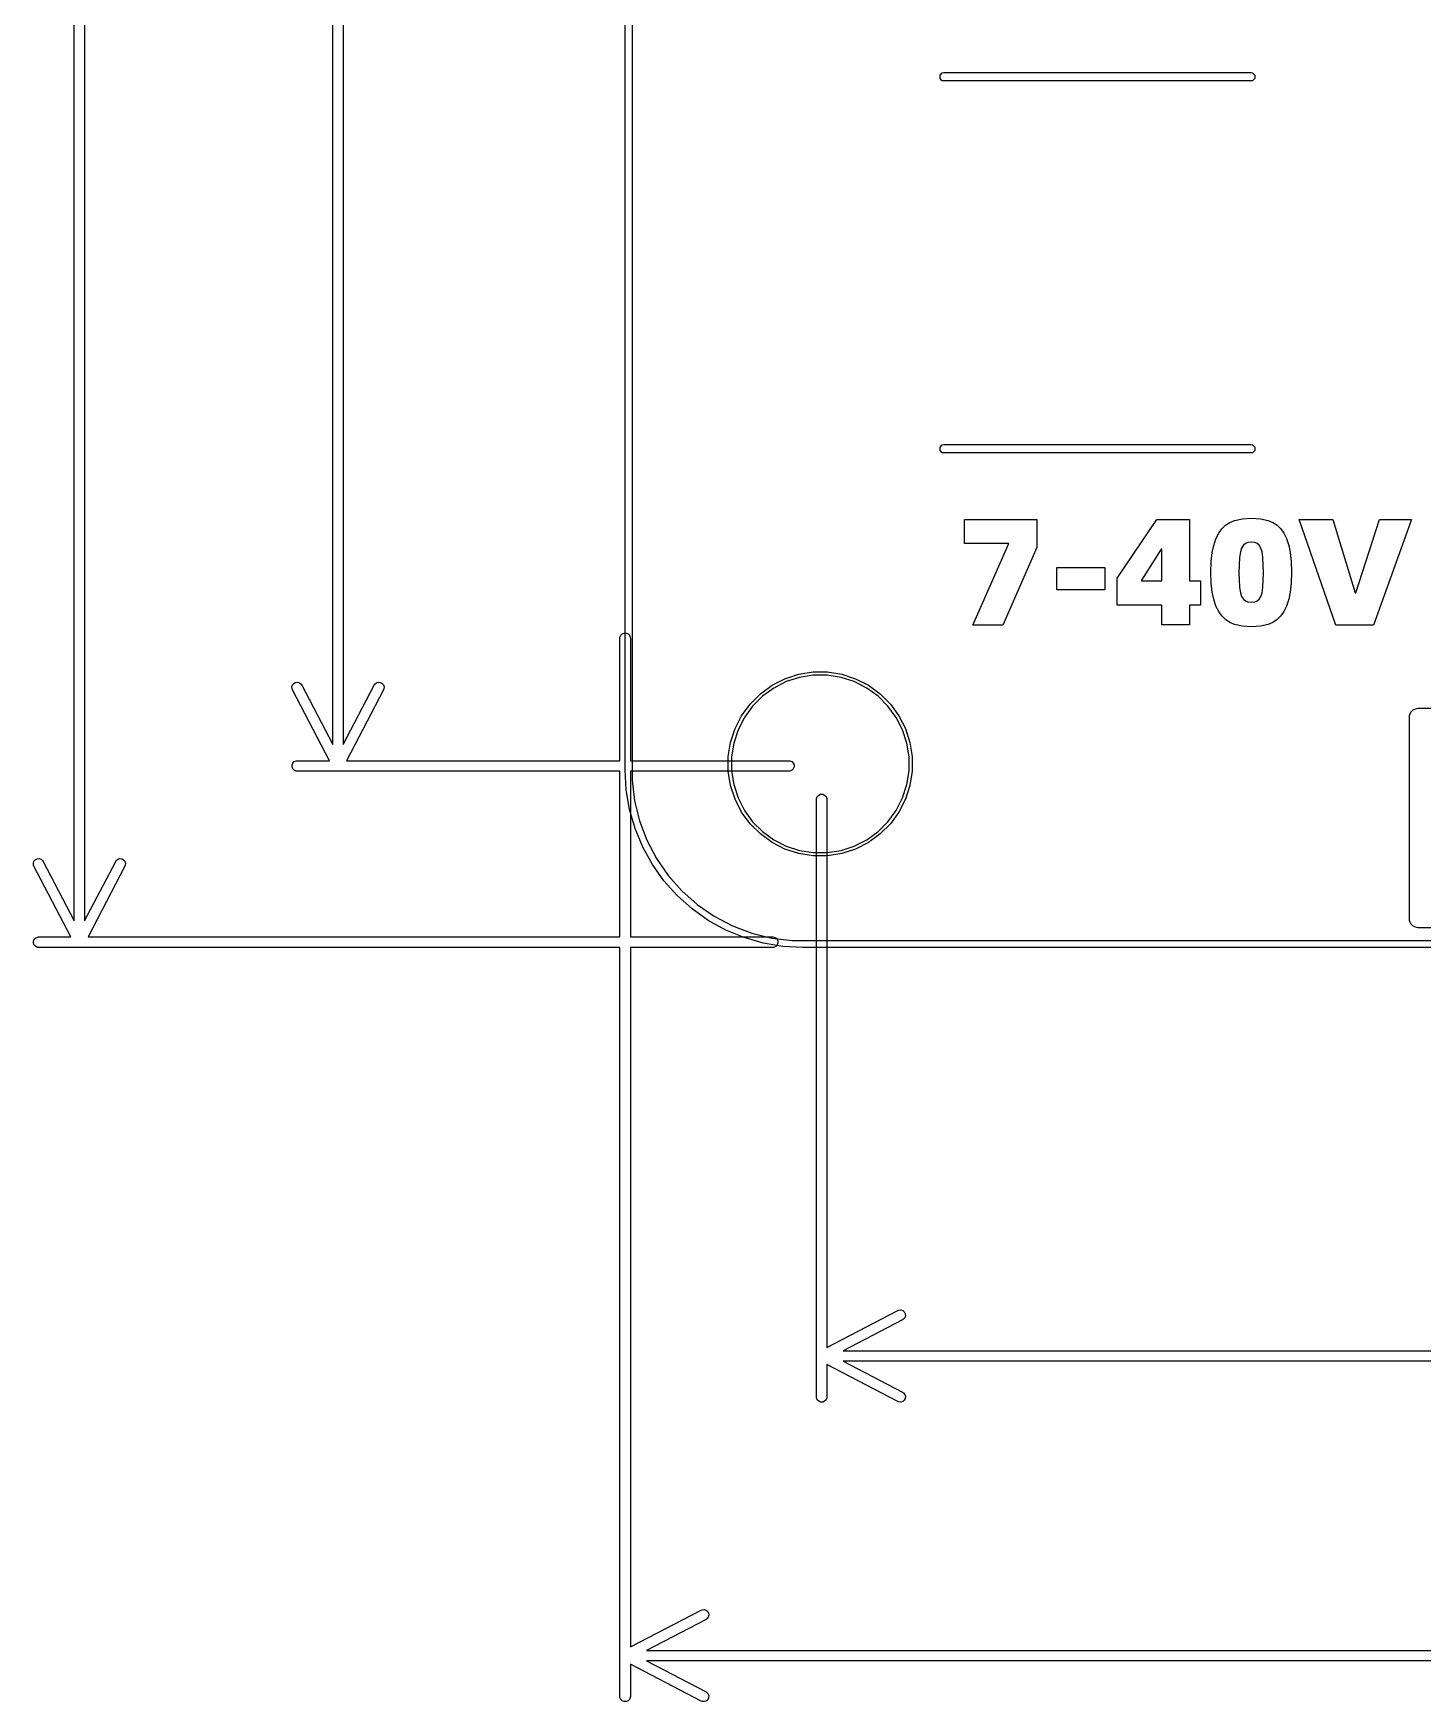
# Model space of a CAD drawing. Header units: inches. Extents: x 5.01 to 6.93, y -5.96 to -2.38.
# Drawn here: x 5.055 to 5.839, y -5.957 to -5.014 of the extents above; entities that cross this region are included whole.
import ezdxf

# ---------------------------------------------------------------- set-up
doc = ezdxf.new("R2010")
doc.units = ezdxf.units.IN
doc.header["$MEASUREMENT"] = 0
doc.layers.add('F.Silkscreen', color=41, linetype='CONTINUOUS', true_color=0xf2eda1)

msp = doc.modelspace()

# ---------------------------------------------------------------- linework, layer by layer
at = {"layer": 'F.Silkscreen', "linetype": 'CONTINUOUS'}
for p, q in [((5.07765, -5.51555), (5.07765, -2.39126)), ((5.08355, -2.39126), (5.08355, -5.51555)), ((5.38886, -5.43027), (5.38886, -2.47751)), ((5.3928, -2.47751), (5.3928, -5.43027)), ((5.22371, -5.41594), (5.22371, -2.50464)), ((5.22962, -2.50464), (5.22962, -5.41594)), ((5.56675, -5.03763), (5.56803, -5.03635)), ((5.56675, -5.03944), (5.56675, -5.03763)), ((5.56803, -5.04072), (5.56675, -5.03944)), ((5.56803, -5.03635), (5.56893, -5.03617)), ((5.56893, -5.0409), (5.56803, -5.04072)), ((5.56893, -5.03617), (5.74246, -5.03617)), ((5.74246, -5.0409), (5.56893, -5.0409)), ((5.74246, -5.03617), (5.74336, -5.03635)), ((5.74336, -5.04072), (5.74246, -5.0409)), ((5.74336, -5.03635), (5.74464, -5.03763)), ((5.74464, -5.03944), (5.74336, -5.04072)), ((5.74464, -5.03763), (5.74464, -5.03944)), ((5.56675, -5.24787), (5.56803, -5.24659)), ((5.56675, -5.24967), (5.56675, -5.24787)), ((5.56803, -5.25095), (5.56675, -5.24967)), ((5.56803, -5.24659), (5.56893, -5.24641)), ((5.56893, -5.25113), (5.56803, -5.25095)), ((5.56893, -5.24641), (5.74246, -5.24641)), ((5.74246, -5.25113), (5.56893, -5.25113)), ((5.74246, -5.24641), (5.74336, -5.24659)), ((5.74336, -5.25095), (5.74246, -5.25113)), ((5.74336, -5.24659), (5.74464, -5.24787)), ((5.74464, -5.24967), (5.74336, -5.25095)), ((5.74464, -5.24787), (5.74464, -5.24967)), ((5.58058, -5.30232), (5.58058, -5.28864)), ((5.58058, -5.28864), (5.62138, -5.28864)), ((5.62138, -5.28864), (5.62138, -5.30447)), ((5.66681, -5.3219), (5.68929, -5.28864)), ((5.68929, -5.28864), (5.70773, -5.28864)), ((5.70773, -5.28864), (5.70773, -5.32344)), ((5.73314, -5.28925), (5.73755, -5.28827)), ((5.73755, -5.28827), (5.74263, -5.28792)), ((5.74263, -5.28792), (5.74772, -5.28827)), ((5.74772, -5.28827), (5.75212, -5.28925)), ((5.79039, -5.3484), (5.76958, -5.28876)), ((5.76958, -5.28876), (5.78867, -5.28876)), ((5.78867, -5.28876), (5.80122, -5.33018)), ((5.80174, -5.33018), (5.81498, -5.28876)), ((5.83303, -5.28876), (5.81162, -5.3484)), ((5.81498, -5.28876), (5.83303, -5.28876)), ((5.72266, -5.29955), (5.72419, -5.29646)), ((5.72419, -5.29646), (5.72593, -5.29403)), ((5.72593, -5.29403), (5.72806, -5.29196)), ((5.72806, -5.29196), (5.73045, -5.29038)), ((5.73045, -5.29038), (5.73314, -5.28925)), ((5.75212, -5.28925), (5.75481, -5.29038)), ((5.75481, -5.29038), (5.75719, -5.29196)), ((5.75719, -5.29196), (5.75929, -5.29403)), ((5.75929, -5.29403), (5.76101, -5.29646)), ((5.76101, -5.29646), (5.76252, -5.29954)), ((5.60563, -5.30232), (5.58058, -5.30232)), ((5.58523, -5.3484), (5.60563, -5.30232)), ((5.62138, -5.30447), (5.60219, -5.3484)), ((5.69161, -5.3054), (5.68059, -5.32293)), ((5.69213, -5.3054), (5.69161, -5.3054)), ((5.69213, -5.32344), (5.69213, -5.3054)), ((5.71999, -5.31239), (5.72055, -5.3074)), ((5.72055, -5.3074), (5.72138, -5.30341)), ((5.72138, -5.30341), (5.72266, -5.29955)), ((5.73648, -5.30697), (5.73598, -5.31011)), ((5.73713, -5.30489), (5.73648, -5.30697)), ((5.73812, -5.30323), (5.73713, -5.30489)), ((5.73928, -5.30229), (5.73812, -5.30323)), ((5.74072, -5.30179), (5.73928, -5.30229)), ((5.74259, -5.3016), (5.74072, -5.30179)), ((5.74454, -5.30179), (5.74259, -5.3016)), ((5.74598, -5.30229), (5.74454, -5.30179)), ((5.74713, -5.30323), (5.74598, -5.30229)), ((5.74808, -5.30489), (5.74713, -5.30323)), ((5.74872, -5.30697), (5.74808, -5.30489)), ((5.74921, -5.31011), (5.74872, -5.30697)), ((5.76252, -5.29954), (5.7638, -5.30341)), ((5.7638, -5.30341), (5.76463, -5.3074)), ((5.76463, -5.3074), (5.76519, -5.31239)), ((5.63273, -5.32848), (5.63273, -5.31576)), ((5.63273, -5.31576), (5.65985, -5.31576)), ((5.65985, -5.31576), (5.65985, -5.32848)), ((5.71979, -5.31855), (5.71999, -5.31239)), ((5.73598, -5.31011), (5.73563, -5.31861)), ((5.74955, -5.31861), (5.74921, -5.31011)), ((5.76519, -5.31239), (5.76539, -5.31855)), ((5.66681, -5.32293), (5.66681, -5.3219)), ((5.66681, -5.33712), (5.66681, -5.32293)), ((5.68059, -5.32293), (5.68059, -5.32344)), ((5.68059, -5.32344), (5.69213, -5.32344)), ((5.70773, -5.32344), (5.71385, -5.32344)), ((5.71385, -5.32344), (5.71385, -5.33712)), ((5.71979, -5.31861), (5.71979, -5.31855)), ((5.71999, -5.32472), (5.71979, -5.31861)), ((5.72054, -5.32972), (5.71999, -5.32472)), ((5.73563, -5.31861), (5.73598, -5.32707)), ((5.74921, -5.32707), (5.74955, -5.31861)), ((5.76519, -5.32472), (5.76464, -5.32972)), ((5.76539, -5.31855), (5.76519, -5.32472)), ((5.65985, -5.32848), (5.63273, -5.32848)), ((5.72138, -5.33374), (5.72054, -5.32972)), ((5.72266, -5.33764), (5.72138, -5.33374)), ((5.73598, -5.32707), (5.73648, -5.33016)), ((5.73648, -5.33016), (5.73713, -5.33221)), ((5.73713, -5.33221), (5.73812, -5.33382)), ((5.73812, -5.33382), (5.73928, -5.33475)), ((5.73928, -5.33475), (5.74072, -5.33526)), ((5.74072, -5.33526), (5.74259, -5.33544)), ((5.74259, -5.33544), (5.74454, -5.33525)), ((5.74454, -5.33525), (5.74598, -5.33475)), ((5.74598, -5.33475), (5.74713, -5.33382)), ((5.74713, -5.33382), (5.74808, -5.33221)), ((5.74808, -5.33221), (5.74872, -5.33016)), ((5.74872, -5.33016), (5.74921, -5.32707)), ((5.7638, -5.33374), (5.76252, -5.33764)), ((5.76464, -5.32972), (5.7638, -5.33374)), ((5.80122, -5.33018), (5.80174, -5.33018)), ((5.69213, -5.33712), (5.66681, -5.33712)), ((5.69213, -5.34828), (5.69213, -5.33712)), ((5.71385, -5.33712), (5.70773, -5.33712)), ((5.70773, -5.33712), (5.70773, -5.34828)), ((5.72419, -5.34075), (5.72266, -5.33764)), ((5.72593, -5.34321), (5.72419, -5.34075)), ((5.72806, -5.34531), (5.72593, -5.34321)), ((5.73046, -5.3469), (5.72806, -5.34531)), ((5.75719, -5.34531), (5.75481, -5.3469)), ((5.75929, -5.34321), (5.75719, -5.34531)), ((5.76101, -5.34076), (5.75929, -5.34321)), ((5.76252, -5.33764), (5.76101, -5.34076)), ((5.38597, -5.35521), (5.38641, -5.35415)), ((5.38641, -5.35415), (5.38723, -5.35333)), ((5.38723, -5.35333), (5.38829, -5.35289)), ((5.38829, -5.35289), (5.38944, -5.35289)), ((5.38944, -5.35289), (5.39051, -5.35333)), ((5.39051, -5.35333), (5.39132, -5.35415)), ((5.39132, -5.35415), (5.39176, -5.35521)), ((5.60219, -5.3484), (5.58523, -5.3484)), ((5.70773, -5.34828), (5.69213, -5.34828)), ((5.73314, -5.34803), (5.73046, -5.3469)), ((5.73755, -5.34902), (5.73314, -5.34803)), ((5.74263, -5.34936), (5.73755, -5.34902)), ((5.74772, -5.34902), (5.74263, -5.34936)), ((5.75212, -5.34803), (5.74772, -5.34902)), ((5.75481, -5.3469), (5.75212, -5.34803)), ((5.81162, -5.3484), (5.79039, -5.3484)), ((5.38591, -5.35579), (5.38597, -5.35521)), ((5.38591, -5.42506), (5.38591, -5.35579)), ((5.39176, -5.35521), (5.39182, -5.35579)), ((5.39182, -5.35579), (5.39182, -5.42506)), ((5.20064, -5.38334), (5.20099, -5.38224)), ((5.20074, -5.38448), (5.20064, -5.38334)), ((5.20099, -5.38224), (5.20173, -5.38136)), ((5.20173, -5.38136), (5.20275, -5.38082)), ((5.20275, -5.38082), (5.2039, -5.38072)), ((5.2039, -5.38072), (5.205, -5.38107)), ((5.205, -5.38107), (5.20588, -5.38181)), ((5.20588, -5.38181), (5.20619, -5.38229)), ((5.20619, -5.38229), (5.22371, -5.41594)), ((5.22962, -5.41594), (5.24713, -5.38229)), ((5.24713, -5.38229), (5.24745, -5.38181)), ((5.24745, -5.38181), (5.24833, -5.38107)), ((5.24833, -5.38107), (5.24943, -5.38072)), ((5.24943, -5.38072), (5.25058, -5.38082)), ((5.25058, -5.38082), (5.2516, -5.38136)), ((5.2516, -5.38136), (5.25234, -5.38224)), ((5.25234, -5.38224), (5.25269, -5.38334)), ((5.25269, -5.38334), (5.25258, -5.38448)), ((5.46526, -5.38721), (5.47188, -5.3824)), ((5.47188, -5.3824), (5.47916, -5.37869)), ((5.47986, -5.38036), (5.47283, -5.38395)), ((5.47916, -5.37869), (5.48694, -5.37616)), ((5.48736, -5.37792), (5.47986, -5.38036)), ((5.48694, -5.37616), (5.49502, -5.37488)), ((5.49516, -5.37669), (5.48736, -5.37792)), ((5.49502, -5.37488), (5.50319, -5.37488)), ((5.50305, -5.37669), (5.49516, -5.37669)), ((5.51084, -5.37792), (5.50305, -5.37669)), ((5.50319, -5.37488), (5.51127, -5.37616)), ((5.51835, -5.38036), (5.51084, -5.37792)), ((5.51127, -5.37616), (5.51904, -5.37869)), ((5.52538, -5.38395), (5.51835, -5.38036)), ((5.51904, -5.37869), (5.52633, -5.3824)), ((5.52633, -5.3824), (5.53294, -5.38721)), ((5.20096, -5.38502), (5.20074, -5.38448)), ((5.2218, -5.42506), (5.20096, -5.38502)), ((5.25237, -5.38502), (5.23153, -5.42506)), ((5.25258, -5.38448), (5.25237, -5.38502)), ((5.45948, -5.39299), (5.46526, -5.38721)), ((5.46644, -5.38858), (5.46086, -5.39416)), ((5.47283, -5.38395), (5.46644, -5.38858)), ((5.53177, -5.38858), (5.52538, -5.38395)), ((5.53735, -5.39416), (5.53177, -5.38858)), ((5.53294, -5.38721), (5.53873, -5.39299)), ((5.45096, -5.40689), (5.45468, -5.3996)), ((5.45622, -5.40055), (5.45264, -5.40758)), ((5.45468, -5.3996), (5.45948, -5.39299)), ((5.46086, -5.39416), (5.45622, -5.40055)), ((5.54199, -5.40055), (5.53735, -5.39416)), ((5.53873, -5.39299), (5.54353, -5.3996)), ((5.54557, -5.40758), (5.54199, -5.40055)), ((5.54353, -5.3996), (5.54724, -5.40689)), ((5.83189, -5.40039), (5.83199, -5.39942)), ((5.83189, -5.51441), (5.83189, -5.40039)), ((5.83199, -5.39942), (5.83274, -5.39762)), ((5.83274, -5.39762), (5.83412, -5.39624)), ((5.83412, -5.39624), (5.83592, -5.39549)), ((5.83592, -5.39549), (5.83689, -5.39539)), ((5.83689, -5.39539), (5.89371, -5.39539)), ((5.44844, -5.41466), (5.45096, -5.40689)), ((5.45264, -5.40758), (5.4502, -5.41509)), ((5.54801, -5.41509), (5.54557, -5.40758)), ((5.54724, -5.40689), (5.54977, -5.41466)), ((5.44716, -5.42274), (5.44844, -5.41466)), ((5.4502, -5.41509), (5.44897, -5.42288)), ((5.54924, -5.42288), (5.54801, -5.41509)), ((5.54977, -5.41466), (5.55105, -5.42274)), ((5.20068, -5.42743), (5.20112, -5.42637)), ((5.20068, -5.42858), (5.20068, -5.42743)), ((5.20112, -5.42965), (5.20068, -5.42858)), ((5.20112, -5.42637), (5.20193, -5.42555)), ((5.20193, -5.43046), (5.20112, -5.42965)), ((5.20193, -5.42555), (5.203, -5.42511)), ((5.203, -5.4309), (5.20193, -5.43046)), ((5.203, -5.42511), (5.20358, -5.42506)), ((5.20358, -5.42506), (5.2218, -5.42506)), ((5.23153, -5.42506), (5.38591, -5.42506)), ((5.38949, -5.44151), (5.38886, -5.43027)), ((5.39182, -5.42506), (5.48138, -5.42506)), ((5.3928, -5.43027), (5.3928, -5.43027)), ((5.3928, -5.43027), (5.3928, -5.4361)), ((5.44716, -5.42288), (5.44716, -5.42274)), ((5.44716, -5.43092), (5.44716, -5.42288)), ((5.44897, -5.42288), (5.44897, -5.43077)), ((5.48138, -5.42506), (5.48196, -5.42511)), ((5.48196, -5.42511), (5.48302, -5.42555)), ((5.48302, -5.43046), (5.48196, -5.4309)), ((5.48302, -5.42555), (5.48384, -5.42637)), ((5.48384, -5.42965), (5.48302, -5.43046)), ((5.48384, -5.42637), (5.48428, -5.42743)), ((5.48428, -5.42858), (5.48384, -5.42965)), ((5.48428, -5.42743), (5.48428, -5.42858)), ((5.54924, -5.43077), (5.54924, -5.42288)), ((5.55105, -5.42274), (5.55105, -5.43092)), ((5.20358, -5.43096), (5.203, -5.4309)), ((5.38591, -5.43096), (5.20358, -5.43096)), ((5.38591, -5.52466), (5.38591, -5.43096)), ((5.48138, -5.43096), (5.39182, -5.43096)), ((5.39182, -5.43096), (5.39182, -5.52466)), ((5.3928, -5.4361), (5.39421, -5.44768)), ((5.44844, -5.43899), (5.44716, -5.43092)), ((5.45096, -5.44677), (5.44844, -5.43899)), ((5.44897, -5.43077), (5.4502, -5.43857)), ((5.4502, -5.43857), (5.45264, -5.44607)), ((5.48196, -5.4309), (5.48138, -5.43096)), ((5.54557, -5.44607), (5.54801, -5.43857)), ((5.54977, -5.43899), (5.54724, -5.44677)), ((5.54801, -5.43857), (5.54924, -5.43077)), ((5.55105, -5.43092), (5.54977, -5.43899)), ((5.39138, -5.45261), (5.38949, -5.44151)), ((5.39421, -5.44768), (5.397, -5.45902)), ((5.45468, -5.45405), (5.45096, -5.44677)), ((5.45264, -5.44607), (5.45622, -5.45311)), ((5.49694, -5.44691), (5.497, -5.44633)), ((5.49694, -5.78456), (5.49694, -5.44691)), ((5.497, -5.44633), (5.49744, -5.44527)), ((5.49744, -5.44527), (5.49825, -5.44445)), ((5.49825, -5.44445), (5.49932, -5.44401)), ((5.49932, -5.44401), (5.50047, -5.44401)), ((5.50047, -5.44401), (5.50153, -5.44445)), ((5.50153, -5.44445), (5.50235, -5.44527)), ((5.50235, -5.44527), (5.50279, -5.44633)), ((5.50279, -5.44633), (5.50284, -5.44691)), ((5.50284, -5.44691), (5.50284, -5.75661)), ((5.54199, -5.45311), (5.54557, -5.44607)), ((5.54724, -5.44677), (5.54353, -5.45405)), ((5.3945, -5.46342), (5.39138, -5.45261)), ((5.45948, -5.46067), (5.45468, -5.45405)), ((5.45622, -5.45311), (5.46086, -5.45949)), ((5.53735, -5.45949), (5.54199, -5.45311)), ((5.54353, -5.45405), (5.53873, -5.46067)), ((5.39881, -5.47383), (5.3945, -5.46342)), ((5.397, -5.45902), (5.40114, -5.46993)), ((5.46526, -5.46645), (5.45948, -5.46067)), ((5.46086, -5.45949), (5.46644, -5.46507)), ((5.47188, -5.47126), (5.46526, -5.46645)), ((5.46644, -5.46507), (5.47283, -5.46971)), ((5.52538, -5.46971), (5.53177, -5.46507)), ((5.53294, -5.46645), (5.52633, -5.47126)), ((5.53177, -5.46507), (5.53735, -5.45949)), ((5.53873, -5.46067), (5.53294, -5.46645)), ((5.40425, -5.48368), (5.39881, -5.47383)), ((5.40114, -5.46993), (5.40656, -5.48026)), ((5.47916, -5.47497), (5.47188, -5.47126)), ((5.47283, -5.46971), (5.47986, -5.47329)), ((5.48694, -5.47749), (5.47916, -5.47497)), ((5.47986, -5.47329), (5.48736, -5.47573)), ((5.49502, -5.47877), (5.48694, -5.47749)), ((5.48736, -5.47573), (5.49516, -5.47697)), ((5.49516, -5.47697), (5.50305, -5.47697)), ((5.50305, -5.47697), (5.51084, -5.47573)), ((5.51127, -5.47749), (5.50319, -5.47877)), ((5.51084, -5.47573), (5.51835, -5.47329)), ((5.51904, -5.47497), (5.51127, -5.47749)), ((5.51835, -5.47329), (5.52538, -5.46971)), ((5.52633, -5.47126), (5.51904, -5.47497)), ((5.05458, -5.48294), (5.05492, -5.48184)), ((5.05468, -5.48409), (5.05458, -5.48294)), ((5.05489, -5.48463), (5.05468, -5.48409)), ((5.07573, -5.52466), (5.05489, -5.48463)), ((5.05492, -5.48184), (5.05566, -5.48096)), ((5.05566, -5.48096), (5.05669, -5.48043)), ((5.05669, -5.48043), (5.05783, -5.48033)), ((5.05783, -5.48033), (5.05893, -5.48068)), ((5.05893, -5.48068), (5.05982, -5.48142)), ((5.05982, -5.48142), (5.06013, -5.4819)), ((5.06013, -5.4819), (5.07765, -5.51555)), ((5.08355, -5.51555), (5.10107, -5.4819)), ((5.10631, -5.48463), (5.08547, -5.52466)), ((5.10107, -5.4819), (5.10138, -5.48142)), ((5.10138, -5.48142), (5.10227, -5.48068)), ((5.10227, -5.48068), (5.10337, -5.48033)), ((5.10337, -5.48033), (5.10451, -5.48043)), ((5.10451, -5.48043), (5.10554, -5.48096)), ((5.10554, -5.48096), (5.10628, -5.48184)), ((5.10628, -5.48184), (5.10662, -5.48294)), ((5.10652, -5.48409), (5.10631, -5.48463)), ((5.10662, -5.48294), (5.10652, -5.48409)), ((5.41077, -5.49286), (5.40425, -5.48368)), ((5.40656, -5.48026), (5.41319, -5.48986)), ((5.50319, -5.47877), (5.49502, -5.47877)), ((5.41827, -5.50126), (5.41077, -5.49286)), ((5.41319, -5.48986), (5.42093, -5.4986)), ((5.42666, -5.50876), (5.41827, -5.50126)), ((5.42093, -5.4986), (5.42966, -5.50633)), ((5.43584, -5.51527), (5.42666, -5.50876)), ((5.42966, -5.50633), (5.43926, -5.51296)), ((5.4457, -5.52072), (5.43584, -5.51527)), ((5.43926, -5.51296), (5.4496, -5.51839)), ((5.83199, -5.51539), (5.83189, -5.51441)), ((5.83274, -5.51719), (5.83199, -5.51539)), ((5.05587, -5.52516), (5.05694, -5.52472)), ((5.05694, -5.52472), (5.05751, -5.52466)), ((5.05751, -5.52466), (5.07573, -5.52466)), ((5.08547, -5.52466), (5.38591, -5.52466)), ((5.39182, -5.52466), (5.47233, -5.52466)), ((5.4561, -5.52503), (5.4457, -5.52072)), ((5.4496, -5.51839), (5.46051, -5.52252)), ((5.46051, -5.52252), (5.47184, -5.52532)), ((5.47233, -5.52466), (5.47291, -5.52472)), ((5.47291, -5.52472), (5.47397, -5.52516)), ((5.83412, -5.51857), (5.83274, -5.51719)), ((5.83592, -5.51931), (5.83412, -5.51857)), ((5.83689, -5.51941), (5.83592, -5.51931)), ((5.8938, -5.51941), (5.83689, -5.51941)), ((5.05462, -5.52704), (5.05506, -5.52597)), ((5.05462, -5.52819), (5.05462, -5.52704)), ((5.05506, -5.52926), (5.05462, -5.52819)), ((5.05506, -5.52597), (5.05587, -5.52516)), ((5.05587, -5.53007), (5.05506, -5.52926)), ((5.05694, -5.53051), (5.05587, -5.53007)), ((5.05751, -5.53057), (5.05694, -5.53051)), ((5.38591, -5.53057), (5.05751, -5.53057)), ((5.38591, -5.95385), (5.38591, -5.53057)), ((5.47233, -5.53057), (5.39182, -5.53057)), ((5.39182, -5.53057), (5.39182, -5.9259)), ((5.46692, -5.52814), (5.4561, -5.52503)), ((5.47802, -5.53003), (5.46692, -5.52814)), ((5.47184, -5.52532), (5.48342, -5.52672)), ((5.47291, -5.53051), (5.47233, -5.53057)), ((5.47397, -5.53007), (5.47291, -5.53051)), ((5.47397, -5.52516), (5.47479, -5.52597)), ((5.47479, -5.52926), (5.47397, -5.53007)), ((5.47479, -5.52597), (5.47523, -5.52704)), ((5.47523, -5.52819), (5.47479, -5.52926)), ((5.47523, -5.52704), (5.47523, -5.52819)), ((5.48926, -5.53066), (5.47802, -5.53003)), ((5.48342, -5.52672), (5.48926, -5.52672)), ((5.48926, -5.52672), (5.48926, -5.52672)), ((5.48926, -5.52672), (6.67036, -5.52672)), ((6.67036, -5.53066), (5.48926, -5.53066)), ((5.48926, -5.53066), (5.48926, -5.53066)), ((5.48926, -5.53066), (5.48926, -5.53066)), ((5.50284, -5.75661), (5.54288, -5.73577)), ((5.54561, -5.741), (5.51196, -5.75852)), ((5.54288, -5.73577), (5.54342, -5.73555)), ((5.54342, -5.73555), (5.54456, -5.73545)), ((5.54456, -5.73545), (5.54566, -5.7358)), ((5.54609, -5.74069), (5.54561, -5.741)), ((5.54566, -5.7358), (5.54654, -5.73654)), ((5.54683, -5.73981), (5.54609, -5.74069)), ((5.54654, -5.73654), (5.54708, -5.73756)), ((5.54718, -5.73871), (5.54683, -5.73981)), ((5.54708, -5.73756), (5.54718, -5.73871)), ((5.51196, -5.75852), (6.65042, -5.75852)), ((5.54288, -5.78718), (5.50284, -5.76634)), ((5.50284, -5.76634), (5.50284, -5.78456)), ((6.65042, -5.76443), (5.51196, -5.76443)), ((5.51196, -5.76443), (5.54561, -5.78194)), ((5.497, -5.78514), (5.49694, -5.78456)), ((5.49744, -5.7862), (5.497, -5.78514)), ((5.49825, -5.78702), (5.49744, -5.7862)), ((5.49932, -5.78746), (5.49825, -5.78702)), ((5.50047, -5.78746), (5.49932, -5.78746)), ((5.50153, -5.78702), (5.50047, -5.78746)), ((5.50235, -5.7862), (5.50153, -5.78702)), ((5.50279, -5.78514), (5.50235, -5.7862)), ((5.50284, -5.78456), (5.50279, -5.78514)), ((5.54342, -5.7874), (5.54288, -5.78718)), ((5.54456, -5.7875), (5.54342, -5.7874)), ((5.54566, -5.78715), (5.54456, -5.7875)), ((5.54561, -5.78194), (5.54609, -5.78226)), ((5.54654, -5.78641), (5.54566, -5.78715)), ((5.54609, -5.78226), (5.54683, -5.78314)), ((5.54708, -5.78539), (5.54654, -5.78641)), ((5.54683, -5.78314), (5.54718, -5.78424)), ((5.54718, -5.78424), (5.54708, -5.78539)), ((5.39182, -5.9259), (5.43185, -5.90506)), ((5.43458, -5.9103), (5.40093, -5.92781)), ((5.43185, -5.90506), (5.43239, -5.90484)), ((5.43239, -5.90484), (5.43354, -5.90474)), ((5.43354, -5.90474), (5.43464, -5.90509)), ((5.43507, -5.90998), (5.43458, -5.9103)), ((5.43464, -5.90509), (5.43552, -5.90583)), ((5.43581, -5.9091), (5.43507, -5.90998)), ((5.43552, -5.90583), (5.43605, -5.90685)), ((5.43615, -5.908), (5.43581, -5.9091)), ((5.43605, -5.90685), (5.43615, -5.908)), ((5.40093, -5.92781), (6.7579, -5.92781)), ((5.43185, -5.95647), (5.39182, -5.93563)), ((5.39182, -5.93563), (5.39182, -5.95385)), ((6.7579, -5.93372), (5.40093, -5.93372)), ((5.40093, -5.93372), (5.43458, -5.95123)), ((5.38597, -5.95443), (5.38591, -5.95385)), ((5.38641, -5.95549), (5.38597, -5.95443)), ((5.38723, -5.95631), (5.38641, -5.95549)), ((5.38829, -5.95675), (5.38723, -5.95631)), ((5.38944, -5.95675), (5.38829, -5.95675)), ((5.39051, -5.95631), (5.38944, -5.95675)), ((5.39132, -5.95549), (5.39051, -5.95631)), ((5.39176, -5.95443), (5.39132, -5.95549)), ((5.39182, -5.95385), (5.39176, -5.95443)), ((5.43239, -5.95669), (5.43185, -5.95647)), ((5.43354, -5.95679), (5.43239, -5.95669)), ((5.43464, -5.95644), (5.43354, -5.95679)), ((5.43458, -5.95123), (5.43507, -5.95155)), ((5.43552, -5.9557), (5.43464, -5.95644)), ((5.43507, -5.95155), (5.43581, -5.95243)), ((5.43605, -5.95468), (5.43552, -5.9557)), ((5.43581, -5.95243), (5.43615, -5.95353)), ((5.43615, -5.95353), (5.43605, -5.95468))]:
    msp.add_line(p, q, dxfattribs=at)

doc.saveas('drawing.dxf')
